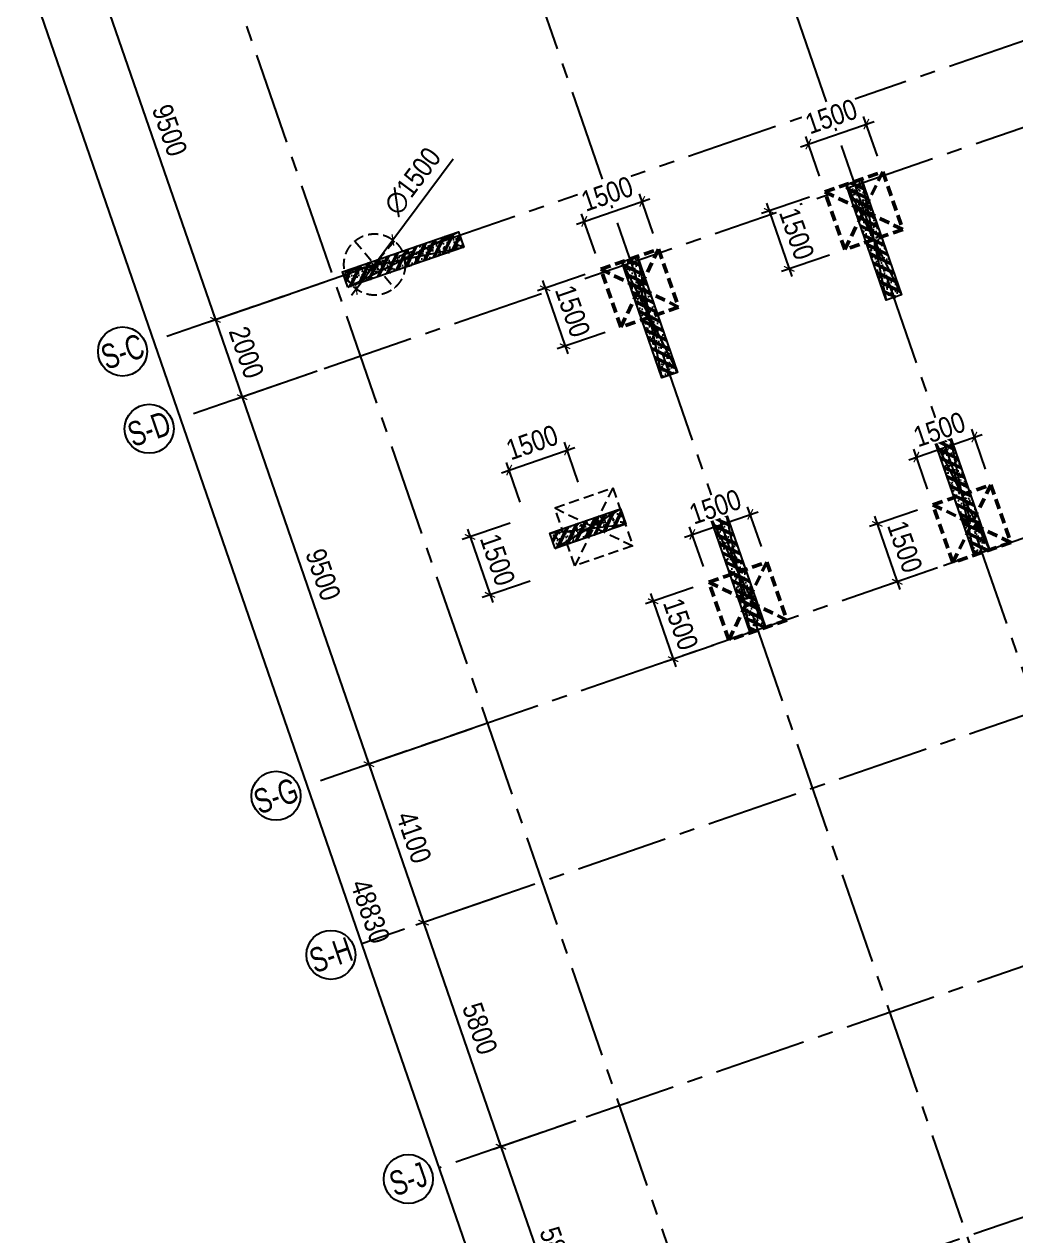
# Model space of a CAD drawing. Header units: millimetres. Extents: x -80883 to 1826631, y -376836 to 309394.
# Drawn here: x 1281076 to 1305330, y -155654 to -126013 of the extents above; entities that cross this region are included whole.
import ezdxf
from ezdxf.enums import TextEntityAlignment as Align

# ---------------------------------------------------------------- set-up
doc = ezdxf.new("R2010")
doc.units = ezdxf.units.MM
doc.header["$LTSCALE"] = 100
doc.header["$PDMODE"] = 32
doc.header["$PDSIZE"] = 2.5
doc.linetypes.add('CENTER2', pattern=[1.125, 0.75, -0.125, 0.125, -0.125])
doc.linetypes.add('HIDDEN', pattern=[0.375, 0.25, -0.125])
for name, color, linetype in [('ccu11-Thay', 7, 'Continuous'), ('ccu12-Truc', 13, 'CENTER2'), ('KC-Betong', 6, 'Continuous'), ('KC2-DIM', 251, 'Continuous'), ('KT-Dim', 8, 'Continuous'), ('ST_MBDV Cot vach 220805$0$AUDIT_I_220805193045-5', 6, 'Continuous'), ('Xref_ST_MBDV Cot vach 30.7.2022|Xref_ST_MBDV Cot vach 30.7.2022|Xref_ST_MBDV Cot vach 30.7.2022|Xref_ST_MBDV Cot vach 30.7.2022|A-GRID-SYM', 50, 'Continuous'), ('Xref_ST_MBDV Cot vach 30.7.2022|Xref_ST_MBDV Cot vach 30.7.2022|Xref_ST_MBDV Cot vach 30.7.2022|Xref_ST_MBDV Cot vach 30.7.2022|KC-Betong', 6, 'Continuous')]:
    doc.layers.add(name, color=color, linetype=linetype)
doc.layers.add('KT-Net cot vach', color=6, linetype='Continuous', lineweight=50)
doc.styles.add('Arial Narrow', font='ARIALN.TTF')
doc.styles.add('HBA-Text', font='GOTHIC.TTF')
doc.dimstyles.new('ccu12-200', dxfattribs={"dimscale": 200, "dimtxt": 2.5, "dimasz": 1, "dimexe": 1, "dimexo": 2, "dimgap": 1, "dimtad": 1, "dimdec": 0, "dimrnd": 5, "dimdsep": 46, "dimtxsty": 'Arial Narrow', "dimblk": 'ARCHTICK', "dimcen": -1, "dimdle": 1, "dimclrd": 256, "dimclre": 256, "dimclrt": 3, "dimadec": 0, "dimazin": 2, "dimtfac": 0.1, "dimtdec": 0, "dimtmove": 0, "dimatfit": 1, "dimldrblk": 'ARCHTICK', "dimfxl": 1, "dimtvp": 0.833333, "dimtolj": 1, "dimtzin": 12, "dimarcsym": 0})
pattern_1 = [(50, (-550, 3050), (286.904, -25.101), [30, -330]), (355, (-550, 3050), (-55.5, 300.877), [24, -264]), (100.451, (-526.1, 3047.9), (231.404, 275.776), [25.496, -280.457]), (46.184, (-550, 3130), (426.896, -66.208), [45, -495]), (96.636, (-514.43, 3124.5), (373.865, 389.647), [38.244, -420.685]), (351.184, (-550, 3130), (373.865, 389.65), [36, -396]), (21, (-510, 3110), (238.763, -161.048), [30, -330]), (326, (-510, 3110), (97.326, 290.06), [24, -264]), (71.451, (-490.1, 3096.58), (336.09, 129.012), [25.496, -280.457]), (37.5, (-550, 3050), (4.864, 133.1575), [0, -260.8, 0, -268, 0, -265]), (7.5, (-550, 3050), (105.228, 157.7647), [0, -152.8, 0, -254.8, 0, -101]), (327.5, (-639.2, 3050), (213.529, -9.022), [0, -100, 0, -312, 0, -414]), (317.5, (-679.2, 3050), (233.274, 40.042), [0, -130, 0, -207.2, 0, -294]), (45, (-550, 3050), (-120.208, 120.208), []), (45, (-550, 3099), (-120.208, 120.208), [])]

# ---------------------------------------------------------------- blocks, each defined once
blk = doc.blocks.new('GRID-SYM-flat-91')
at = {"layer": 'Xref_ST_MBDV Cot vach 30.7.2022|Xref_ST_MBDV Cot vach 30.7.2022|Xref_ST_MBDV Cot vach 30.7.2022|Xref_ST_MBDV Cot vach 30.7.2022|A-GRID-SYM'}
blk.add_circle((0, 0, 0), 900, dxfattribs=at)
at = {"layer": 'Xref_ST_MBDV Cot vach 30.7.2022|Xref_ST_MBDV Cot vach 30.7.2022|Xref_ST_MBDV Cot vach 30.7.2022|Xref_ST_MBDV Cot vach 30.7.2022|A-GRID-SYM', "style": 'HBA-Text'}
blk.add_attdef('GRID', text='', height=900, rotation=19.0471, dxfattribs=at).set_placement((0, 0, 0), align=Align.MIDDLE_CENTER)
blk = doc.blocks.new('_ARCHTICK')
at = {"color": 0, "linetype": 'ByBlock', "const_width": 0.15}
blk.add_lwpolyline([(-0.5, -0.5), (0.5, 0.5)], dxfattribs=at)
blk = doc.blocks.new('*D996')
at = {"layer": 'Defpoints', "color": 0, "transparency": 16777216}
for p in [(308279, -57856, 0), (312200, -66552, 0), (309168, -67599)]:
    blk.add_point(p, dxfattribs=at)
at = {"layer": 'KT-Dim', "lineweight": -2, "transparency": 16777216}
for p, q in [((307901, -57986), (305879, -58684)), ((306003, -58430), (309233, -67788)), ((311822, -66683), (308979, -67664))]:
    blk.add_line(p, q, dxfattribs=at)
at = {"layer": 'KT-Dim', "lineweight": -2, "transparency": 16777216, "xscale": 200, "yscale": 200, "zscale": 200}
for p, rotation in [((306068, -58619), 109.0471379637702), ((309168, -67599), 289.0471379637702)]:
    blk.add_blockref('_ARCHTICK', p, dxfattribs=dict(at, rotation=rotation))
at = {"layer": 'KT-Dim', "color": 3, "transparency": 16777216, "insert": (308048, -62961), "char_height": 500, "attachment_point": 5, "rotation": 289.0471, "style": 'Arial Narrow'}
blk.add_mtext('\\A1;9500', dxfattribs=at)
blk = doc.blocks.new('*D997')
at = {"layer": 'Defpoints', "color": 0, "transparency": 16777216}
for p in [(312032, -68726, 0), (315815, -77470), (312921, -78469)]:
    blk.add_point(p, dxfattribs=at)
at = {"layer": 'KT-Dim', "lineweight": -2, "transparency": 16777216}
for p, q in [((311654, -68857), (309632, -69555)), ((309756, -69300), (312986, -78659)), ((315437, -77601), (312732, -78535))]:
    blk.add_line(p, q, dxfattribs=at)
at = {"layer": 'KT-Dim', "lineweight": -2, "transparency": 16777216, "xscale": 200, "yscale": 200, "zscale": 200}
for p, rotation in [((309821, -69489), 109.0471379637702), ((312921, -78469), 289.0471379637702)]:
    blk.add_blockref('_ARCHTICK', p, dxfattribs=dict(at, rotation=rotation))
at = {"layer": 'KT-Dim', "color": 3, "transparency": 16777216, "insert": (311801, -73831), "char_height": 500, "attachment_point": 5, "rotation": 289.0471, "style": 'Arial Narrow'}
blk.add_mtext('\\A1;9500', dxfattribs=at)
blk = doc.blocks.new('*D998')
at = {"layer": 'Defpoints', "color": 0, "transparency": 16777216}
for p in [(311379, -66836, 0), (312032, -68726, 0), (309821, -69489)]:
    blk.add_point(p, dxfattribs=at)
at = {"layer": 'KT-Dim', "lineweight": -2, "transparency": 16777216}
for p, q in [((311001, -66966), (308979, -67664)), ((309103, -67410), (309886, -69678)), ((311654, -68857), (309632, -69555))]:
    blk.add_line(p, q, dxfattribs=at)
at = {"layer": 'KT-Dim', "lineweight": -2, "transparency": 16777216, "xscale": 200, "yscale": 200, "zscale": 200}
for p, rotation in [((309168, -67599), 109.0471379637702), ((309821, -69489), 289.0471379637702)]:
    blk.add_blockref('_ARCHTICK', p, dxfattribs=dict(at, rotation=rotation))
at = {"layer": 'KT-Dim', "color": 3, "transparency": 16777216, "insert": (309925, -68396), "char_height": 500, "attachment_point": 5, "rotation": 289.0471, "style": 'Arial Narrow'}
blk.add_mtext('\\A1;2000', dxfattribs=at)
blk = doc.blocks.new('GRID-SYM-flat-103')
at = {"layer": 'Xref_ST_MBDV Cot vach 30.7.2022|Xref_ST_MBDV Cot vach 30.7.2022|Xref_ST_MBDV Cot vach 30.7.2022|Xref_ST_MBDV Cot vach 30.7.2022|A-GRID-SYM'}
blk.add_circle((0, 0, 0), 900, dxfattribs=at)
at = {"layer": 'Xref_ST_MBDV Cot vach 30.7.2022|Xref_ST_MBDV Cot vach 30.7.2022|Xref_ST_MBDV Cot vach 30.7.2022|Xref_ST_MBDV Cot vach 30.7.2022|A-GRID-SYM', "style": 'HBA-Text'}
blk.add_attdef('GRID', text='', height=900, rotation=19.0471, dxfattribs=at).set_placement((0, 0, 0), align=Align.MIDDLE_CENTER)
blk = doc.blocks.new('*D959')
at = {"layer": 'Defpoints', "color": 0, "transparency": 16777216}
for p in [(306861, -58345, 0), (323836, -104143), (320491, -105298)]:
    blk.add_point(p, dxfattribs=at)
at = {"layer": 'KT-Dim', "lineweight": -2, "transparency": 16777216}
for p, q in [((306483, -58476), (304366, -59206)), ((304490, -58952), (320556, -105487)), ((323458, -104273), (320302, -105363))]:
    blk.add_line(p, q, dxfattribs=at)
at = {"layer": 'KT-Dim', "lineweight": -2, "transparency": 16777216, "xscale": 200, "yscale": 200, "zscale": 200}
for p, rotation in [((304555, -59141), 109.0471379637702), ((320491, -105298), 289.0471379637702)]:
    blk.add_blockref('_ARCHTICK', p, dxfattribs=dict(at, rotation=rotation))
at = {"layer": 'KT-Dim', "color": 3, "transparency": 16777216, "insert": (312954, -82071), "char_height": 500, "attachment_point": 5, "rotation": 289.0471, "style": 'Arial Narrow'}
blk.add_mtext('\\A1;48830', dxfattribs=at)
blk = doc.blocks.new('*D960')
at = {"layer": 'Defpoints', "color": 0, "transparency": 16777216}
for p in [(315132, -77706, 0), (316470, -81582, 0), (314259, -82345)]:
    blk.add_point(p, dxfattribs=at)
at = {"layer": 'KT-Dim', "lineweight": -2, "transparency": 16777216}
for p, q in [((314754, -77837), (312732, -78535)), ((312856, -78280), (314324, -82534)), ((316092, -81712), (314070, -82410))]:
    blk.add_line(p, q, dxfattribs=at)
at = {"layer": 'KT-Dim', "lineweight": -2, "transparency": 16777216, "xscale": 200, "yscale": 200, "zscale": 200}
for p, rotation in [((312921, -78469), 109.0471379637702), ((314259, -82345), 289.0471379637702)]:
    blk.add_blockref('_ARCHTICK', p, dxfattribs=dict(at, rotation=rotation))
at = {"layer": 'KT-Dim', "color": 3, "transparency": 16777216, "insert": (314021, -80259), "char_height": 500, "attachment_point": 5, "rotation": 289.0471, "style": 'Arial Narrow'}
blk.add_mtext('\\A1;4100', dxfattribs=at)
blk = doc.blocks.new('*D961')
at = {"layer": 'Defpoints', "color": 0, "transparency": 16777216}
for p in [(316470, -81582, 0), (318361, -87065, 0), (316152, -87827)]:
    blk.add_point(p, dxfattribs=at)
at = {"layer": 'KT-Dim', "lineweight": -2, "transparency": 16777216}
for p, q in [((316092, -81712), (314070, -82410)), ((314194, -82156), (316217, -88016)), ((317983, -87195), (315963, -87893))]:
    blk.add_line(p, q, dxfattribs=at)
at = {"layer": 'KT-Dim', "lineweight": -2, "transparency": 16777216, "xscale": 200, "yscale": 200, "zscale": 200}
for p, rotation in [((314259, -82345), 109.0471379637702), ((316152, -87827), 289.0471379637702)]:
    blk.add_blockref('_ARCHTICK', p, dxfattribs=dict(at, rotation=rotation))
at = {"layer": 'KT-Dim', "color": 3, "transparency": 16777216, "insert": (315636, -84937), "char_height": 500, "attachment_point": 5, "rotation": 289.0471, "style": 'Arial Narrow'}
blk.add_mtext('\\A1;5800', dxfattribs=at)
blk = doc.blocks.new('*D962')
at = {"layer": 'Defpoints', "color": 0, "transparency": 16777216}
for p in [(318361, -87065, 0), (320256, -92546, 0), (318043, -93310)]:
    blk.add_point(p, dxfattribs=at)
at = {"layer": 'KT-Dim', "lineweight": -2, "transparency": 16777216}
for p, q in [((317983, -87195), (315961, -87893)), ((316085, -87639), (318108, -93500)), ((319877, -92677), (317854, -93376))]:
    blk.add_line(p, q, dxfattribs=at)
at = {"layer": 'KT-Dim', "lineweight": -2, "transparency": 16777216, "xscale": 200, "yscale": 200, "zscale": 200}
for p, rotation in [((316150, -87828), 109.0471379637702), ((318043, -93310), 289.0471379637702)]:
    blk.add_blockref('_ARCHTICK', p, dxfattribs=dict(at, rotation=rotation))
at = {"layer": 'KT-Dim', "color": 3, "transparency": 16777216, "insert": (317527, -90421), "char_height": 500, "attachment_point": 5, "rotation": 289.0471, "style": 'Arial Narrow'}
blk.add_mtext('\\A1;5800', dxfattribs=at)
blk = doc.blocks.new('*U653')
h = blk.add_hatch()
h.set_pattern_fill('VATLIEU04', color=250, scale=40, style=0, pattern_type=2)
h.set_pattern_definition(pattern_1)
h.paths.add_polyline_path([(-475, -475), (-75, -475), (-75, 2525), (-475, 2525)])
at = {"color": 6, "ltscale": 0.25}
blk.add_lwpolyline([(-475, -475), (-75, -475), (-75, 2525), (-475, 2525)], close=True, dxfattribs=at)
at = {"layer": 'Defpoints', "linetype": 'ByBlock', "ltscale": 30}
for p, q in [((-75, -475), (-475, 2525)), ((-475, -475), (-75, 2525))]:
    blk.add_line(p, q, dxfattribs=at)
blk = doc.blocks.new('*U651')
h = blk.add_hatch()
h.set_pattern_fill('VATLIEU04', color=250, scale=40, style=0, pattern_type=2)
h.set_pattern_definition(pattern_1)
h.paths.add_polyline_path([(-475, -475), (-75, -475), (-75, 2525), (-475, 2525)])
at = {"color": 6, "ltscale": 0.25}
blk.add_lwpolyline([(-475, -475), (-75, -475), (-75, 2525), (-475, 2525)], close=True, dxfattribs=at)
at = {"layer": 'Defpoints', "linetype": 'ByBlock', "ltscale": 30}
for p, q in [((-75, -475), (-475, 2525)), ((-475, -475), (-75, 2525))]:
    blk.add_line(p, q, dxfattribs=at)
blk = doc.blocks.new('*U655')
h = blk.add_hatch()
h.set_pattern_fill('VATLIEU04', color=250, scale=40, style=0, pattern_type=2)
h.set_pattern_definition([(50, (-550, 1877.43), (286.904, -25.1), [30, -330]), (355, (-550, 1877.43), (-55.5, 300.877), [24, -264]), (100.451, (-526.1, 1875.33), (231.404, 275.776), [25.496, -280.457]), (46.184, (-550, 1957.43), (426.896, -66.21), [45, -495]), (96.636, (-514.43, 1951.9), (373.865, 389.65), [38.244, -420.685]), (351.184, (-550, 1957.43), (373.865, 389.65), [36, -396]), (21, (-510, 1937.43), (238.763, -161.048), [30, -330]), (326, (-510, 1937.43), (97.326, 290.06), [24, -264]), (71.451, (-490.1, 1924), (336.09, 129.012), [25.496, -280.457]), (37.5, (-550, 1877.43), (4.864, 133.1575), [0, -260.8, 0, -268, 0, -265]), (7.5, (-550, 1877.43), (105.228, 157.765), [0, -152.8, 0, -254.8, 0, -101]), (327.5, (-639.2, 1877.43), (213.529, -9.022), [0, -100, 0, -312, 0, -414]), (317.5, (-679.2, 1877.43), (233.274, 40.042), [0, -130, 0, -207.2, 0, -294]), (45, (-550, 1877.43), (-120.208, 120.208), []), (45, (-550, 1926.43), (-120.208, 120.208), [])])
h.paths.add_polyline_path([(-475, -475), (-75, -475), (-75, 1352), (-475, 1352)])
at = {"color": 6, "ltscale": 0.25}
blk.add_lwpolyline([(-475, -475), (-75, -475), (-75, 1352), (-475, 1352)], close=True, dxfattribs=at)
at = {"layer": 'Defpoints', "linetype": 'ByBlock', "ltscale": 30}
for p, q in [((-75, -475), (-475, 1352)), ((-475, -475), (-75, 1352))]:
    blk.add_line(p, q, dxfattribs=at)
blk = doc.blocks.new('MBCOTVACH-T7-PN')
at = {"layer": 'ST_MBDV Cot vach 220805$0$AUDIT_I_220805193045-5', "linetype": 'ByBlock'}
for name, p, xscale, rotation in [('*U651', (16234, -6958, 0), -1.000000000000001, 199.0471379540016), ('*U651', (10752, -8851, 0), -1.000000000000001, 199.0471379540016), ('*U651', (18388, -13196, 0), -1.000000000000001, 199.0471379540016), ('*U655', (8812, -14968, 0), -1, 289.0471379540017), ('*U651', (12906, -15089, 0), -1.000000000000001, 199.0471379540016)]:
    blk.add_blockref(name, p, dxfattribs=dict(at, xscale=xscale, rotation=rotation))
at = {"layer": 'ST_MBDV Cot vach 220805$0$AUDIT_I_220805193045-5', "linetype": 'ByBlock', "extrusion": (-1.72044e-08, -5.9383e-09, 1), "xscale": -1, "rotation": 289.0507796949594}
blk.add_blockref('*U653', (3738, -8575, 0), dxfattribs=at)
blk = doc.blocks.new('*D875')
at = {"layer": 'Defpoints', "color": 0, "ltscale": 0.5, "transparency": 16777216}
for p in [(1296595, -131514), (1295177, -132004)]:
    blk.add_point(p, dxfattribs=at)
at = {"layer": 'KC2-DIM', "lineweight": -2, "ltscale": 0.5, "transparency": 16777216}
for p, q in [((1294585, -130904), (1296381, -130284)), ((1296464, -131136), (1296127, -130160)), ((1295046, -131626), (1294709, -130650))]:
    blk.add_line(p, q, dxfattribs=at)
at = {"layer": 'KC2-DIM', "lineweight": -2, "ltscale": 0.5, "transparency": 16777216, "xscale": 200, "yscale": 200, "zscale": 200}
for p, rotation in [((1296192, -130349), 19.04713795399604), ((1294774, -130839), 199.047137953996)]:
    blk.add_blockref('_ARCHTICK', p, dxfattribs=dict(at, rotation=rotation))
at = {"layer": 'KC2-DIM', "color": 3, "ltscale": 0.5, "transparency": 16777216, "insert": (1295335, -130164), "char_height": 500, "attachment_point": 5, "rotation": 19.0471, "style": 'Arial Narrow', "bg_fill": 3, "box_fill_scale": 1.1, "bg_fill_color": 256, "bg_fill_true_color": 13158600, "bg_fill_transparency": 0}
blk.add_mtext('\\A1;1500', dxfattribs=at)
at = {"layer": 'Defpoints', "color": 0, "ltscale": 0.5, "transparency": 16777216}
blk.add_point((1296192, -130349), dxfattribs=at)
blk = doc.blocks.new('*D876')
at = {"layer": 'Defpoints', "color": 0, "ltscale": 0.5, "transparency": 16777216}
for p in [(1295177, -132004), (1295666, -133422)]:
    blk.add_point(p, dxfattribs=at)
at = {"layer": 'KC2-DIM', "lineweight": -2, "ltscale": 0.5, "transparency": 16777216}
for p, q in [((1294799, -132135), (1293627, -132539)), ((1293750, -132285), (1294370, -134081)), ((1295288, -133552), (1294116, -133957))]:
    blk.add_line(p, q, dxfattribs=at)
at = {"layer": 'KC2-DIM', "lineweight": -2, "ltscale": 0.5, "transparency": 16777216, "xscale": 200, "yscale": 200, "zscale": 200}
for p, rotation in [((1293816, -132474), 109.047137953989), ((1294305, -133892), 289.047137953989)]:
    blk.add_blockref('_ARCHTICK', p, dxfattribs=dict(at, rotation=rotation))
at = {"layer": 'KC2-DIM', "color": 3, "ltscale": 0.5, "transparency": 16777216, "insert": (1294491, -133034), "char_height": 500, "attachment_point": 5, "rotation": 289.0471, "style": 'Arial Narrow', "bg_fill": 3, "box_fill_scale": 1.1, "bg_fill_color": 256, "bg_fill_true_color": 13158600, "bg_fill_transparency": 0}
blk.add_mtext('\\A1;1500', dxfattribs=at)
at = {"layer": 'Defpoints', "color": 0, "ltscale": 0.5, "transparency": 16777216}
blk.add_point((1294305, -133892), dxfattribs=at)
blk = doc.blocks.new('*D903')
at = {"layer": 'Defpoints', "color": 0, "ltscale": 0.5, "transparency": 16777216}
for p in [(1302077, -129622), (1300659, -130111)]:
    blk.add_point(p, dxfattribs=at)
at = {"layer": 'KC2-DIM', "lineweight": -2, "ltscale": 0.5, "transparency": 16777216}
for p, q in [((1301946, -129244), (1301609, -128267)), ((1300068, -129011), (1301864, -128391)), ((1300529, -129733), (1300192, -128757))]:
    blk.add_line(p, q, dxfattribs=at)
at = {"layer": 'KC2-DIM', "lineweight": -2, "ltscale": 0.5, "transparency": 16777216, "xscale": 200, "yscale": 200, "zscale": 200}
for p, rotation in [((1301675, -128456), 19.04713795399604), ((1300257, -128946), 199.047137953996)]:
    blk.add_blockref('_ARCHTICK', p, dxfattribs=dict(at, rotation=rotation))
at = {"layer": 'KC2-DIM', "color": 3, "ltscale": 0.5, "transparency": 16777216, "insert": (1300817, -128271), "char_height": 500, "attachment_point": 5, "rotation": 19.0471, "style": 'Arial Narrow', "bg_fill": 3, "box_fill_scale": 1.1, "bg_fill_color": 256, "bg_fill_true_color": 13158600, "bg_fill_transparency": 0}
blk.add_mtext('\\A1;1500', dxfattribs=at)
at = {"layer": 'Defpoints', "color": 0, "ltscale": 0.5, "transparency": 16777216}
blk.add_point((1301675, -128456), dxfattribs=at)
blk = doc.blocks.new('*D904')
at = {"layer": 'Defpoints', "color": 0, "ltscale": 0.5, "transparency": 16777216}
for p in [(1300659, -130111), (1301149, -131529)]:
    blk.add_point(p, dxfattribs=at)
at = {"layer": 'KC2-DIM', "lineweight": -2, "ltscale": 0.5, "transparency": 16777216}
for p, q in [((1300281, -130242), (1299109, -130646)), ((1299233, -130392), (1299853, -132188)), ((1300771, -131660), (1299599, -132064))]:
    blk.add_line(p, q, dxfattribs=at)
at = {"layer": 'KC2-DIM', "lineweight": -2, "ltscale": 0.5, "transparency": 16777216, "xscale": 200, "yscale": 200, "zscale": 200}
for p, rotation in [((1299298, -130581), 109.047137953989), ((1299788, -131999), 289.047137953989)]:
    blk.add_blockref('_ARCHTICK', p, dxfattribs=dict(at, rotation=rotation))
at = {"layer": 'KC2-DIM', "color": 3, "ltscale": 0.5, "transparency": 16777216, "insert": (1299973, -131141), "char_height": 500, "attachment_point": 5, "rotation": 289.0471, "style": 'Arial Narrow', "bg_fill": 3, "box_fill_scale": 1.1, "bg_fill_color": 256, "bg_fill_true_color": 13158600, "bg_fill_transparency": 0}
blk.add_mtext('\\A1;1500', dxfattribs=at)
at = {"layer": 'Defpoints', "color": 0, "ltscale": 0.5, "transparency": 16777216}
blk.add_point((1299788, -131999), dxfattribs=at)
blk = doc.blocks.new('*D905')
at = {"layer": 'Defpoints', "color": 0, "ltscale": 0.5, "transparency": 16777216}
for p in [(1294759, -137597, 0), (1293341, -138086, 0)]:
    blk.add_point(p, dxfattribs=at)
at = {"layer": 'KC2-DIM', "lineweight": -2, "ltscale": 0.5, "transparency": 16777216}
for p, q in [((1294628, -137219), (1294291, -136242)), ((1292749, -136986), (1294545, -136366)), ((1293210, -137708), (1292873, -136732))]:
    blk.add_line(p, q, dxfattribs=at)
at = {"layer": 'KC2-DIM', "lineweight": -2, "ltscale": 0.5, "transparency": 16777216, "xscale": 200, "yscale": 200, "zscale": 200}
for p, rotation in [((1294356, -136431), 19.04713795399024), ((1292938, -136921), 199.0471379539902)]:
    blk.add_blockref('_ARCHTICK', p, dxfattribs=dict(at, rotation=rotation))
at = {"layer": 'KC2-DIM', "color": 3, "ltscale": 0.5, "transparency": 16777216, "insert": (1293499, -136246), "char_height": 500, "attachment_point": 5, "rotation": 19.0471, "style": 'Arial Narrow', "bg_fill": 3, "box_fill_scale": 1.1, "bg_fill_color": 256, "bg_fill_true_color": 13158600, "bg_fill_transparency": 0}
blk.add_mtext('\\A1;1500', dxfattribs=at)
at = {"layer": 'Defpoints', "color": 0, "ltscale": 0.5, "transparency": 16777216}
blk.add_point((1294356, -136431), dxfattribs=at)
blk = doc.blocks.new('*D906')
at = {"layer": 'Defpoints', "color": 0, "ltscale": 0.5, "transparency": 16777216}
for p in [(1293341, -138086, 0), (1293830, -139504, 0)]:
    blk.add_point(p, dxfattribs=at)
at = {"layer": 'KC2-DIM', "lineweight": -2, "ltscale": 0.5, "transparency": 16777216}
for p, q in [((1292963, -138217), (1291791, -138621)), ((1291915, -138367), (1292535, -140163)), ((1293452, -139635), (1292280, -140039))]:
    blk.add_line(p, q, dxfattribs=at)
at = {"layer": 'KC2-DIM', "lineweight": -2, "ltscale": 0.5, "transparency": 16777216, "xscale": 200, "yscale": 200, "zscale": 200}
for p, rotation in [((1291980, -138556), 109.0471379539973), ((1292469, -139974), 289.0471379539973)]:
    blk.add_blockref('_ARCHTICK', p, dxfattribs=dict(at, rotation=rotation))
at = {"layer": 'KC2-DIM', "color": 3, "ltscale": 0.5, "transparency": 16777216, "insert": (1292655, -139116), "char_height": 500, "attachment_point": 5, "rotation": 289.0471, "style": 'Arial Narrow', "bg_fill": 3, "box_fill_scale": 1.1, "bg_fill_color": 256, "bg_fill_true_color": 13158600, "bg_fill_transparency": 0}
blk.add_mtext('\\A1;1500', dxfattribs=at)
at = {"layer": 'Defpoints', "color": 0, "ltscale": 0.5, "transparency": 16777216}
blk.add_point((1292469, -139974), dxfattribs=at)
blk = doc.blocks.new('*D907')
at = {"layer": 'Defpoints', "color": 0, "ltscale": 0.5, "transparency": 16777216}
for p in [(1299238, -139171), (1297820, -139661)]:
    blk.add_point(p, dxfattribs=at)
at = {"layer": 'KC2-DIM', "lineweight": -2, "ltscale": 0.5, "transparency": 16777216}
for p, q in [((1299107, -138793), (1298770, -137817)), ((1297229, -138561), (1299025, -137940)), ((1297690, -139282), (1297353, -138306))]:
    blk.add_line(p, q, dxfattribs=at)
at = {"layer": 'KC2-DIM', "lineweight": -2, "ltscale": 0.5, "transparency": 16777216, "xscale": 200, "yscale": 200, "zscale": 200}
for p, rotation in [((1298836, -138006), 19.04713795399024), ((1297418, -138495), 199.0471379539902)]:
    blk.add_blockref('_ARCHTICK', p, dxfattribs=dict(at, rotation=rotation))
at = {"layer": 'KC2-DIM', "color": 3, "ltscale": 0.5, "transparency": 16777216, "insert": (1297978, -137820), "char_height": 500, "attachment_point": 5, "rotation": 19.0471, "style": 'Arial Narrow', "bg_fill": 3, "box_fill_scale": 1.1, "bg_fill_color": 256, "bg_fill_true_color": 13158600, "bg_fill_transparency": 0}
blk.add_mtext('\\A1;1500', dxfattribs=at)
at = {"layer": 'Defpoints', "color": 0, "ltscale": 0.5, "transparency": 16777216}
blk.add_point((1298836, -138006), dxfattribs=at)
blk = doc.blocks.new('*D908')
at = {"layer": 'Defpoints', "color": 0, "ltscale": 0.5, "transparency": 16777216}
for p in [(1297820, -139661), (1298310, -141078)]:
    blk.add_point(p, dxfattribs=at)
at = {"layer": 'KC2-DIM', "lineweight": -2, "ltscale": 0.5, "transparency": 16777216}
for p, q in [((1297442, -139791), (1296270, -140196)), ((1296394, -139941), (1297014, -141737)), ((1297931, -141209), (1296760, -141614))]:
    blk.add_line(p, q, dxfattribs=at)
at = {"layer": 'KC2-DIM', "lineweight": -2, "ltscale": 0.5, "transparency": 16777216, "xscale": 200, "yscale": 200, "zscale": 200}
for p, rotation in [((1296459, -140130), 109.0471379539973), ((1296949, -141548), 289.0471379539973)]:
    blk.add_blockref('_ARCHTICK', p, dxfattribs=dict(at, rotation=rotation))
at = {"layer": 'KC2-DIM', "color": 3, "ltscale": 0.5, "transparency": 16777216, "insert": (1297134, -140691), "char_height": 500, "attachment_point": 5, "rotation": 289.0471, "style": 'Arial Narrow', "bg_fill": 3, "box_fill_scale": 1.1, "bg_fill_color": 256, "bg_fill_true_color": 13158600, "bg_fill_transparency": 0}
blk.add_mtext('\\A1;1500', dxfattribs=at)
at = {"layer": 'Defpoints', "color": 0, "ltscale": 0.5, "transparency": 16777216}
blk.add_point((1296949, -141548), dxfattribs=at)
blk = doc.blocks.new('*D861')
at = {"layer": 'Defpoints', "color": 0, "ltscale": 0.5, "transparency": 16777216}
for p in [(1304720, -137278), (1303303, -137768)]:
    blk.add_point(p, dxfattribs=at)
at = {"layer": 'KC2-DIM', "lineweight": -2, "ltscale": 0.5, "transparency": 16777216}
for p, q in [((1302711, -136668), (1304507, -136048)), ((1304590, -136900), (1304253, -135924)), ((1303172, -137390), (1302835, -136413))]:
    blk.add_line(p, q, dxfattribs=at)
at = {"layer": 'KC2-DIM', "lineweight": -2, "ltscale": 0.5, "transparency": 16777216, "xscale": 200, "yscale": 200, "zscale": 200}
for p, rotation in [((1304318, -136113), 19.04713795399604), ((1302900, -136602), 199.047137953996)]:
    blk.add_blockref('_ARCHTICK', p, dxfattribs=dict(at, rotation=rotation))
at = {"layer": 'KC2-DIM', "color": 3, "ltscale": 0.5, "transparency": 16777216, "insert": (1303461, -135927), "char_height": 500, "attachment_point": 5, "rotation": 19.0471, "style": 'Arial Narrow', "bg_fill": 3, "box_fill_scale": 1.1, "bg_fill_color": 256, "bg_fill_true_color": 13158600, "bg_fill_transparency": 0}
blk.add_mtext('\\A1;1500', dxfattribs=at)
at = {"layer": 'Defpoints', "color": 0, "ltscale": 0.5, "transparency": 16777216}
blk.add_point((1304318, -136113), dxfattribs=at)
blk = doc.blocks.new('*D862')
at = {"layer": 'Defpoints', "color": 0, "ltscale": 0.5, "transparency": 16777216}
for p in [(1303303, -137768), (1303792, -139186)]:
    blk.add_point(p, dxfattribs=at)
at = {"layer": 'KC2-DIM', "lineweight": -2, "ltscale": 0.5, "transparency": 16777216}
for p, q in [((1302924, -137898), (1301753, -138303)), ((1301876, -138049), (1302496, -139845)), ((1303414, -139316), (1302242, -139721))]:
    blk.add_line(p, q, dxfattribs=at)
at = {"layer": 'KC2-DIM', "lineweight": -2, "ltscale": 0.5, "transparency": 16777216, "xscale": 200, "yscale": 200, "zscale": 200}
for p, rotation in [((1301942, -138238), 109.047137953989), ((1302431, -139655), 289.047137953989)]:
    blk.add_blockref('_ARCHTICK', p, dxfattribs=dict(at, rotation=rotation))
at = {"layer": 'KC2-DIM', "color": 3, "ltscale": 0.5, "transparency": 16777216, "insert": (1302617, -138798), "char_height": 500, "attachment_point": 5, "rotation": 289.0471, "style": 'Arial Narrow', "bg_fill": 3, "box_fill_scale": 1.1, "bg_fill_color": 256, "bg_fill_true_color": 13158600, "bg_fill_transparency": 0}
blk.add_mtext('\\A1;1500', dxfattribs=at)
at = {"layer": 'Defpoints', "color": 0, "ltscale": 0.5, "transparency": 16777216}
blk.add_point((1302431, -139655), dxfattribs=at)
blk = doc.blocks.new('*D850')
at = {"layer": 'Defpoints', "color": 0, "ltscale": 0.5, "transparency": 16777216}
for p in [(1290094, -131290), (1289199, -132494)]:
    blk.add_point(p, dxfattribs=at)
at = {"layer": 'KC2-DIM', "lineweight": -2, "ltscale": 0.5, "transparency": 16777216}
for p, q in [((1290094, -131290), (1291566, -129310)), ((1289199, -132494), (1290094, -131290)), ((1289199, -132494), (1289079, -132654))]:
    blk.add_line(p, q, dxfattribs=at)
at = {"layer": 'KC2-DIM', "lineweight": -2, "ltscale": 0.5, "transparency": 16777216, "xscale": 200, "yscale": 200, "zscale": 200}
for p, rotation in [((1290094, -131290), 233.3721962865352), ((1289199, -132494), 53.3721962865352)]:
    blk.add_blockref('_ARCHTICK', p, dxfattribs=dict(at, rotation=rotation))
at = {"layer": 'KC2-DIM', "color": 3, "ltscale": 0.5, "transparency": 16777216, "insert": (1290572, -129860), "char_height": 500, "attachment_point": 5, "rotation": 53.3722, "style": 'Arial Narrow', "bg_fill": 3, "box_fill_scale": 1.1, "bg_fill_color": 256, "bg_fill_true_color": 13158600, "bg_fill_transparency": 0}
blk.add_mtext('\\A1;∅1500', dxfattribs=at)
blk = doc.blocks.new('*U1010')
at = {"color": 6, "linetype": 'HIDDEN', "ltscale": 10}
for p, q in [((1025, -1025), (-475, 475)), ((1025, 475), (-475, -1025))]:
    blk.add_line(p, q, dxfattribs=at)
blk.add_lwpolyline([(-475, 475), (1025, 475), (1025, -1025), (-475, -1025)], close=True, dxfattribs=at)
blk = doc.blocks.new('*U1011')
at = {"color": 6, "linetype": 'HIDDEN', "ltscale": 10}
for p, q in [((1025, 1025), (-475, -475)), ((1025, -475), (-475, 1025))]:
    blk.add_line(p, q, dxfattribs=at)
blk.add_lwpolyline([(-475, -475), (1025, -475), (1025, 1025), (-475, 1025)], close=True, dxfattribs=at)
blk = doc.blocks.new('MBDV-COTVACH-T7-PN')
at = {"layer": 'KC-Betong', "linetype": 'HIDDEN', "ltscale": 10, "elevation": -3}
for points in [[(3614, -8050), (4581, -9198)], [(4581, -8050), (3615, -9198)]]:
    blk.add_lwpolyline(points, dxfattribs=at)
at = {"layer": 'KC-Betong', "linetype": 'HIDDEN', "ltscale": 10}
blk.add_circle((4098, -8624, -3), 750, dxfattribs=at)
at = {"layer": 'KT-Net cot vach', "rotation": 19.04713795399666}
for p in [(15715, -7137), (10232, -9030), (18358, -14794), (12876, -16687)]:
    blk.add_blockref('*U1010', p, dxfattribs=at)
at = {"layer": 'Xref_ST_MBDV Cot vach 30.7.2022|Xref_ST_MBDV Cot vach 30.7.2022|Xref_ST_MBDV Cot vach 30.7.2022|Xref_ST_MBDV Cot vach 30.7.2022|KC-Betong', "linetype": 'ByBlock', "xscale": -1, "rotation": 289.0471379540017}
blk.add_blockref('*U1011', (9287, -15395, 0), dxfattribs=at)
blk = doc.blocks.new('Grid-ST-flat-3')
at = {"layer": 'ccu12-Truc', "ltscale": 30}
for p, q in [((318967.8, -47377.3), (338057.1, -102668.8)), ((313485.4, -49270.1), (332574.6, -104561.6)), ((306868.6, -51554.5), (325957.9, -106846)), ((348389.9, -54057.7), (307655.7, -68121.1)), ((349042.6, -55948.2), (308308.4, -70011.6)), ((377595.9, -60477.9), (312746.7, -82867)), ((352142.8, -64928.1), (311408.7, -78991.5)), ((377787.3, -66547.8), (314639.5, -88349.4)), ((368131.1, -76017.5), (316532.3, -93831.9))]:
    blk.add_line(p, q, dxfattribs=at)
at = {"layer": 'KT-Dim'}
ref = blk.add_blockref('GRID-SYM-flat-103', (306896, -68371.6, 0), dxfattribs=dict(at, xscale=0.6666666666666666, yscale=0.6666666666666666, zscale=0.6666666666666666))
ref.add_attrib('GRID', 'S-C', dxfattribs={"layer": 'Xref_ST_MBDV Cot vach 30.7.2022|Xref_ST_MBDV Cot vach 30.7.2022|Xref_ST_MBDV Cot vach 30.7.2022|Xref_ST_MBDV Cot vach 30.7.2022|A-GRID-SYM', "height": 600, "rotation": 19, "style": 'HBA-Text', "width": 0.75}).set_placement((306896, -68371.6, 0), align=Align.MIDDLE_CENTER)
ref = blk.add_blockref('GRID-SYM-flat-103', (307546.1, -70262.4, 0), dxfattribs=dict(at, xscale=0.6666666666666666, yscale=0.6666666666666666, zscale=0.6666666666666666))
ref.add_attrib('GRID', 'S-D', dxfattribs={"layer": 'Xref_ST_MBDV Cot vach 30.7.2022|Xref_ST_MBDV Cot vach 30.7.2022|Xref_ST_MBDV Cot vach 30.7.2022|Xref_ST_MBDV Cot vach 30.7.2022|A-GRID-SYM', "height": 600, "rotation": 19, "style": 'HBA-Text', "width": 0.75}).set_placement((307546.1, -70262.4, 0), align=Align.MIDDLE_CENTER)
ref = blk.add_blockref('GRID-SYM-flat-103', (310649, -79241.9, 0), dxfattribs=dict(at, xscale=0.6666666666666666, yscale=0.6666666666666666, zscale=0.6666666666666666))
ref.add_attrib('GRID', 'S-G', dxfattribs={"layer": 'Xref_ST_MBDV Cot vach 30.7.2022|Xref_ST_MBDV Cot vach 30.7.2022|Xref_ST_MBDV Cot vach 30.7.2022|Xref_ST_MBDV Cot vach 30.7.2022|A-GRID-SYM', "height": 600, "rotation": 19, "style": 'HBA-Text', "width": 0.75}).set_placement((310649, -79241.9, 0), align=Align.MIDDLE_CENTER)
ref = blk.add_blockref('GRID-SYM-flat-103', (311992.9, -83134.8, 0), dxfattribs=dict(at, xscale=0.6666666666666666, yscale=0.6666666666666666, zscale=0.6666666666666666))
ref.add_attrib('GRID', 'S-H', dxfattribs={"layer": 'Xref_ST_MBDV Cot vach 30.7.2022|Xref_ST_MBDV Cot vach 30.7.2022|Xref_ST_MBDV Cot vach 30.7.2022|Xref_ST_MBDV Cot vach 30.7.2022|A-GRID-SYM', "height": 600, "rotation": 19, "style": 'HBA-Text', "width": 0.75}).set_placement((311992.9, -83134.8, 0), align=Align.MIDDLE_CENTER)
ref = blk.add_blockref('GRID-SYM-flat-91', (313885.7, -88617.3, 0), dxfattribs=dict(at, xscale=0.6666666666666666, yscale=0.6666666666666666, zscale=0.6666666666666666))
ref.add_attrib('GRID', 'S-J', dxfattribs={"layer": 'Xref_ST_MBDV Cot vach 30.7.2022|Xref_ST_MBDV Cot vach 30.7.2022|Xref_ST_MBDV Cot vach 30.7.2022|Xref_ST_MBDV Cot vach 30.7.2022|A-GRID-SYM', "height": 600, "rotation": 19, "style": 'HBA-Text', "width": 0.75}).set_placement((313885.7, -88617.3, 0), align=Align.MIDDLE_CENTER)
for base, p1, p2, picture, middle in [((309168.2, -67599.1, 0), (308278.7, -57855.8), (312200.2, -66552.3), '*D996', (308048.4, -62960.5, 0)), ((320490.9, -105297.8, 0), (306860.8, -58345.3), (323836, -104142.9, 0), '*D959', (312953.5, -82070.9, 0)), ((309820.8, -69489.4, 0), (311378.9, -66835.7, 0), (312031.6, -68726.2, 0), '*D998', (309924.8, -68395.6, 0)), ((312921.2, -78469.5, 0), (312031.6, -68726.2, 0), (315815.2, -77470.3, 0), '*D997', (311801.4, -73830.9, 0)), ((314259.2, -82345, 0), (315132, -77706.2, 0), (316470, -81581.7), '*D960', (314020.5, -80258.6, 0)), ((316151.9, -87827.3, 0), (316469.9, -81581.6), (318360.7, -87064.7), '*D961', (315635.9, -84937.5, 0)), ((318042.7, -93310.5, 0), (318360.7, -87064.7), (320255.6, -92546.5), '*D962', (317526.7, -90420.6, 0))]:
    dim = blk.add_linear_dim(base=base, p1=p1, p2=p2, angle=109.04714, dimstyle='ccu12-200', dxfattribs=at)
    dim.commit()
    dim.dimension.update_dxf_attribs({"geometry": picture, "text_midpoint": middle})

msp = doc.modelspace()

# ---------------------------------------------------------------- block references
msp.add_blockref('Grid-ST-flat-3', (976585.9, -65648.1))
at = {"layer": 'KC2-DIM'}
msp.add_blockref('MBCOTVACH-T7-PN', (1285548.5, -123267.8), dxfattribs=at)

# ---------------------------------------------------------------- next in the draw order: dimensions: what is measured, and where the dimension line sits
at = {"layer": 'KC2-DIM', "ltscale": 0.5}
for base, p1, p2, picture, middle in [((1301674.7, -128456.4), (1300659.1, -130111.2), (1302077, -129621.7), '*D903', (1300965.8, -128701.2)), ((1296192.2, -130349.2), (1295176.7, -132004), (1296594.5, -131514.5), '*D875', (1295483.3, -130594)), ((1304318.1, -136112.9), (1303302.5, -137767.7), (1304720.4, -137278.2), '*D861', (1303609.2, -136357.7)), ((1294356.3, -136431.4), (1293340.8, -138086.1, 0), (1294758.6, -137596.6, 0), '*D905', (1293647.4, -136676.1)), ((1298835.6, -138005.7), (1297820.1, -139660.5), (1299238, -139171), '*D907', (1298126.7, -138250.5))]:
    dim = msp.add_linear_dim(base=base, p1=p1, p2=p2, angle=19.04714, dimstyle='ccu12-200', override={"dimfxl": 150, "dimtfill": 1}, dxfattribs=at)
    dim.commit()
    dim.dimension.update_dxf_attribs({"geometry": picture, "text_midpoint": middle, "dimtype": 161})
dim = msp.add_diameter_dim_2p(p1=(1289198.7, -132493.8, -3.1), p2=(1290093.6, -131290, -3.1), dimstyle='ccu12-200', override={"dimfxl": 150, "dimtfill": 1}, dxfattribs=at)
dim.commit()
dim.dimension.update_dxf_attribs({"geometry": '*D850', "text_midpoint": (1290572.3, -129859.5, -3.1)})

# ---------------------------------------------------------------- next in the draw order: dimensions: what is measured, and where the dimension line sits
for base, p1, p2, picture, middle in [((1299787.7, -131998.9), (1300659.1, -130111.2), (1301148.6, -131529.1), '*D904', (1299542.9, -131290)), ((1294305.2, -133891.7), (1295176.7, -132004), (1295666.2, -133421.9), '*D876', (1294060.5, -133182.8)), ((1302431.1, -139655.5), (1303302.5, -137767.7), (1303792, -139185.6), '*D862', (1302186.3, -138946.5)), ((1292469.3, -139973.9), (1293340.8, -138086.1, 0), (1293830.3, -139504, 0), '*D906', (1292224.5, -139264.9)), ((1296948.6, -141548.3), (1297820.1, -139660.5), (1298309.6, -141078.4), '*D908', (1296703.9, -140839.3))]:
    dim = msp.add_linear_dim(base=base, p1=p1, p2=p2, angle=289.04714, dimstyle='ccu12-200', override={"dimfxl": 150, "dimtfill": 1}, dxfattribs=at)
    dim.commit()
    dim.dimension.update_dxf_attribs({"geometry": picture, "text_midpoint": middle, "dimtype": 161})

# ---------------------------------------------------------------- next in the draw order: block references
at = {"layer": 'ccu11-Thay'}
msp.add_blockref('MBDV-COTVACH-T7-PN', (1285548.5, -123267.8), dxfattribs=at)

doc.saveas('drawing.dxf')
